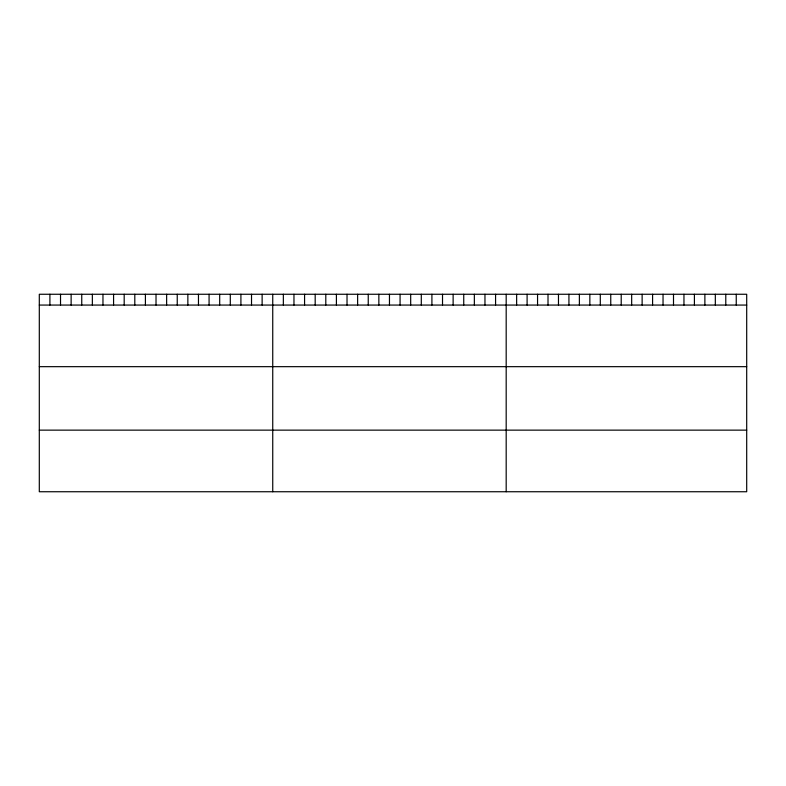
<?xml version="1.0" encoding="UTF-8"?>
<svg xmlns="http://www.w3.org/2000/svg" width="786" height="786" viewBox="0 0 786 786"><rect width="100%" height="100%" fill="white"/><g stroke="black" fill="none" stroke-linecap="round" stroke-linejoin="round"><path stroke-width="1.18" d="M746.7 305.066L746.7 491.741L39.3 491.741L39.3 294.259L746.7 294.259L746.7 305.066L39.3 305.066M39.3 366.669L746.7 366.669M39.3 430.139L746.7 430.139M736.246 294.259L736.246 305.066M725.783 294.259L725.783 305.066M715.329 294.259L715.329 305.066M704.875 294.259L704.875 305.066M694.411 294.259L694.411 305.066M683.958 294.259L683.958 305.066M673.504 294.259L673.504 305.066M663.04 294.259L663.04 305.066M652.586 294.259L652.586 305.066M642.133 294.259L642.133 305.066M631.669 294.259L631.669 305.066M621.215 294.259L621.215 305.066M610.751 294.259L610.751 305.066M600.298 294.259L600.298 305.066M589.844 294.259L589.844 305.066M579.38 294.259L579.38 305.066M568.926 294.259L568.926 305.066M558.473 294.259L558.473 305.066M548.009 294.259L548.009 305.066M537.555 294.259L537.555 305.066M527.101 294.259L527.101 305.066M516.638 294.259L516.638 305.066M506.184 294.259L506.184 491.741M495.573 294.259L495.573 305.066M484.962 294.259L484.962 305.066M474.351 294.259L474.351 305.066M463.74 294.259L463.74 305.066M453.129 294.259L453.129 305.066M442.518 294.259L442.518 305.066M431.907 294.259L431.907 305.066M421.296 294.259L421.296 305.066M410.685 294.259L410.685 305.066M400.074 294.259L400.074 305.066M389.463 294.259L389.463 305.066M378.852 294.259L378.852 305.066M368.241 294.259L368.241 305.066M357.63 294.259L357.63 305.066M347.019 294.259L347.019 305.066M336.408 294.259L336.408 305.066M325.797 294.259L325.797 305.066M315.186 294.259L315.186 305.066M304.575 294.259L304.575 305.066M293.964 294.259L293.964 305.066M283.353 294.259L283.353 305.066M272.742 294.259L272.742 491.741M262.131 294.259L262.131 305.066M251.52 294.259L251.52 305.066M240.909 294.259L240.909 305.066M230.298 294.259L230.298 305.066M219.687 294.259L219.687 305.066M209.076 294.259L209.076 305.066M198.465 294.259L198.465 305.066M187.854 294.259L187.854 305.066M177.243 294.259L177.243 305.066M166.632 294.259L166.632 305.066M156.021 294.259L156.021 305.066M145.41 294.259L145.41 305.066M134.799 294.259L134.799 305.066M124.188 294.259L124.188 305.066M113.577 294.259L113.577 305.066M102.966 294.259L102.966 305.066M92.355 294.259L92.355 305.066M81.744 294.259L81.744 305.066M71.133 294.259L71.133 305.066M60.522 294.259L60.522 305.066M49.911 294.259L49.911 305.066"/></g></svg>
